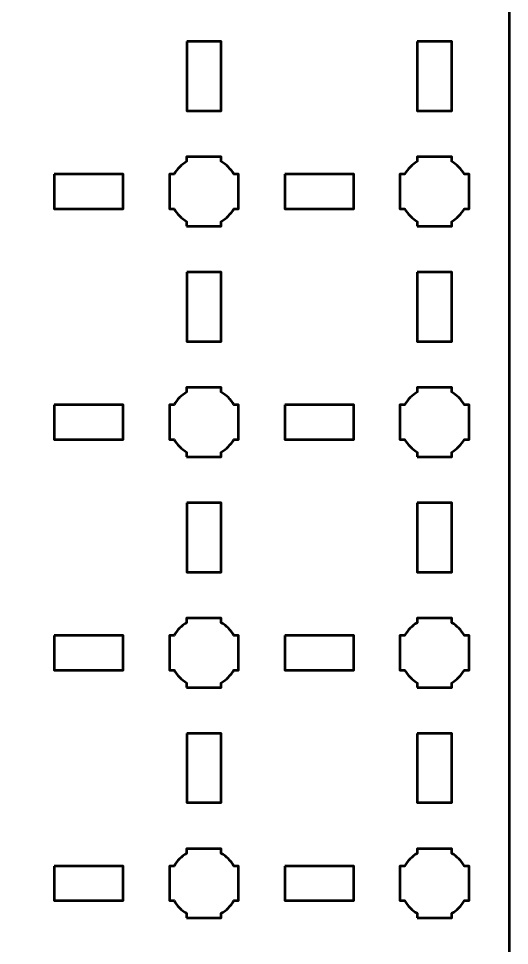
# Model space of a CAD drawing. Header units: centimetres. Extents: x -19.6 to 19.7, y -15.7 to 15.7.
# Drawn here: x 15.39 to 19.65, y -7.54 to 0.5 of the extents above; entities that cross this region are included whole.
import ezdxf

# ---------------------------------------------------------------- set-up
doc = ezdxf.new("R2010")
doc.units = ezdxf.units.CM
doc.header["$MEASUREMENT"] = 0
doc.layers.add('Layer 1', color=7, linetype='Continuous')

msp = doc.modelspace()

# ---------------------------------------------------------------- linework, layer by layer
at = {"layer": 'Layer 1', "lineweight": 53}
for points, knots in [([(-19.14991, 15.65004), (-19.14991, 15.65004), (19.15005, 15.65004), (19.15005, 15.65004), (19.15005, 15.65004), (19.42701, 15.65004), (19.65001, 15.42694), (19.65001, 15.14994), (19.65001, 15.14994), (19.65001, 15.14994), (19.65001, -15.14993), (19.65001, -15.14993), (19.65001, -15.14993), (19.65001, -15.42707), (19.42701, -15.65003), (19.15005, -15.65003), (19.15005, -15.65003), (19.15005, -15.65003), (-19.14991, -15.65003), (-19.14991, -15.65003), (-19.14991, -15.65003), (-19.42691, -15.65003), (-19.65, -15.42707), (-19.65, -15.14993), (-19.65, -15.14993), (-19.65, -15.14993), (-19.65, 15.14994), (-19.65, 15.14994), (-19.65, 15.14994), (-19.65, 15.42694), (-19.42691, 15.65004), (-19.14991, 15.65004)], [0, 0, 0, 0, 0.125, 0.125, 0.125, 0.125, 0.25, 0.25, 0.25, 0.25, 0.375, 0.375, 0.375, 0.375, 0.5, 0.5, 0.5, 0.5, 0.625, 0.625, 0.625, 0.625, 0.75, 0.75, 0.75, 0.75, 0.875, 0.875, 0.875, 0.875, 1, 1, 1, 1]), ([(16.85008, 0.29994), (16.85008, 0.29994), (17.15008, 0.29994), (17.15008, 0.29994), (17.15008, 0.29994), (17.15008, 0.29994), (17.15008, -0.30007), (17.15008, -0.30007), (17.15008, -0.30007), (17.15008, -0.30007), (16.85008, -0.30007), (16.85008, -0.30007), (16.85008, -0.30007), (16.85008, -0.30007), (16.85008, 0.29994), (16.85008, 0.29994)], [0, 0, 0, 0, 0.25, 0.25, 0.25, 0.25, 0.5, 0.5, 0.5, 0.5, 0.75, 0.75, 0.75, 0.75, 1, 1, 1, 1]), ([(18.85005, 0.29994), (18.85005, 0.29994), (19.15005, 0.29994), (19.15005, 0.29994), (19.15005, 0.29994), (19.15005, 0.29994), (19.15005, -0.30007), (19.15005, -0.30007), (19.15005, -0.30007), (19.15005, -0.30007), (18.85005, -0.30007), (18.85005, -0.30007), (18.85005, -0.30007), (18.85005, -0.30007), (18.85005, 0.29994), (18.85005, 0.29994)], [0, 0, 0, 0, 0.25, 0.25, 0.25, 0.25, 0.5, 0.5, 0.5, 0.5, 0.75, 0.75, 0.75, 0.75, 1, 1, 1, 1]), ([(16.84994, -1.29998), (16.84994, -1.29998), (16.84994, -1.25987), (16.84994, -1.25987), (16.84994, -1.25987), (16.80446, -1.23341), (16.76644, -1.19553), (16.74012, -1.15005), (16.74012, -1.15005), (16.74012, -1.15005), (16.70001, -1.15005), (16.70001, -1.15005), (16.70001, -1.15005), (16.70001, -1.15005), (16.70001, -0.99998), (16.70001, -0.99998), (16.70001, -0.99998), (16.70001, -0.99998), (16.70001, -0.85005), (16.70001, -0.85005), (16.70001, -0.85005), (16.70001, -0.85005), (16.74012, -0.85005), (16.74012, -0.85005), (16.74012, -0.85005), (16.76644, -0.80444), (16.80446, -0.76651), (16.84994, -0.74005), (16.84994, -0.74005), (16.84994, -0.74005), (16.84994, -0.69998), (16.84994, -0.69998), (16.84994, -0.69998), (16.84994, -0.69998), (17.00001, -0.69998), (17.00001, -0.69998), (17.00001, -0.69998), (17.00001, -0.69998), (17.14994, -0.69998), (17.14994, -0.69998), (17.14994, -0.69998), (17.14994, -0.69998), (17.14994, -0.74005), (17.14994, -0.74005), (17.14994, -0.74005), (17.19555, -0.76651), (17.23348, -0.80444), (17.25979, -0.85005), (17.25979, -0.85005), (17.25979, -0.85005), (17.30001, -0.85005), (17.30001, -0.85005), (17.30001, -0.85005), (17.30001, -0.85005), (17.30001, -0.99998), (17.30001, -0.99998), (17.30001, -0.99998), (17.30001, -0.99998), (17.30001, -1.15005), (17.30001, -1.15005), (17.30001, -1.15005), (17.30001, -1.15005), (17.25979, -1.15005), (17.25979, -1.15005), (17.25979, -1.15005), (17.23348, -1.19553), (17.19555, -1.23341), (17.14994, -1.25987), (17.14994, -1.25987), (17.14994, -1.25987), (17.14994, -1.29998), (17.14994, -1.29998), (17.14994, -1.29998), (17.14994, -1.29998), (17.00001, -1.29998), (17.00001, -1.29998), (17.00001, -1.29998), (17.00001, -1.29998), (16.84994, -1.29998), (16.84994, -1.29998)], [0, 0, 0, 0, 0.05, 0.05, 0.05, 0.05, 0.1, 0.1, 0.1, 0.1, 0.15, 0.15, 0.15, 0.15, 0.2, 0.2, 0.2, 0.2, 0.25, 0.25, 0.25, 0.25, 0.3, 0.3, 0.3, 0.3, 0.35, 0.35, 0.35, 0.35, 0.4, 0.4, 0.4, 0.4, 0.45, 0.45, 0.45, 0.45, 0.5, 0.5, 0.5, 0.5, 0.55, 0.55, 0.55, 0.55, 0.6, 0.6, 0.6, 0.6, 0.65, 0.65, 0.65, 0.65, 0.7, 0.7, 0.7, 0.7, 0.75, 0.75, 0.75, 0.75, 0.8, 0.8, 0.8, 0.8, 0.85, 0.85, 0.85, 0.85, 0.9, 0.9, 0.9, 0.9, 0.95, 0.95, 0.95, 0.95, 1, 1, 1, 1]), ([(18.84991, -1.29998), (18.84991, -1.29998), (18.84991, -1.25987), (18.84991, -1.25987), (18.84991, -1.25987), (18.80443, -1.23341), (18.76654, -1.19553), (18.74009, -1.15005), (18.74009, -1.15005), (18.74009, -1.15005), (18.69997, -1.15005), (18.69997, -1.15005), (18.69997, -1.15005), (18.69997, -1.15005), (18.69997, -0.99998), (18.69997, -0.99998), (18.69997, -0.99998), (18.69997, -0.99998), (18.69997, -0.85005), (18.69997, -0.85005), (18.69997, -0.85005), (18.69997, -0.85005), (18.74009, -0.85005), (18.74009, -0.85005), (18.74009, -0.85005), (18.76654, -0.80444), (18.80443, -0.76651), (18.84991, -0.74005), (18.84991, -0.74005), (18.84991, -0.74005), (18.84991, -0.69998), (18.84991, -0.69998), (18.84991, -0.69998), (18.84991, -0.69998), (18.99998, -0.69998), (18.99998, -0.69998), (18.99998, -0.69998), (18.99998, -0.69998), (19.14991, -0.69998), (19.14991, -0.69998), (19.14991, -0.69998), (19.14991, -0.69998), (19.14991, -0.74005), (19.14991, -0.74005), (19.14991, -0.74005), (19.19552, -0.76651), (19.23341, -0.80444), (19.25987, -0.85005), (19.25987, -0.85005), (19.25987, -0.85005), (19.29998, -0.85005), (19.29998, -0.85005), (19.29998, -0.85005), (19.29998, -0.85005), (19.29998, -0.99998), (19.29998, -0.99998), (19.29998, -0.99998), (19.29998, -0.99998), (19.29998, -1.15005), (19.29998, -1.15005), (19.29998, -1.15005), (19.29998, -1.15005), (19.25987, -1.15005), (19.25987, -1.15005), (19.25987, -1.15005), (19.23341, -1.19553), (19.19552, -1.23341), (19.14991, -1.25987), (19.14991, -1.25987), (19.14991, -1.25987), (19.14991, -1.29998), (19.14991, -1.29998), (19.14991, -1.29998), (19.14991, -1.29998), (18.99998, -1.29998), (18.99998, -1.29998), (18.99998, -1.29998), (18.99998, -1.29998), (18.84991, -1.29998), (18.84991, -1.29998)], [0, 0, 0, 0, 0.05, 0.05, 0.05, 0.05, 0.1, 0.1, 0.1, 0.1, 0.15, 0.15, 0.15, 0.15, 0.2, 0.2, 0.2, 0.2, 0.25, 0.25, 0.25, 0.25, 0.3, 0.3, 0.3, 0.3, 0.35, 0.35, 0.35, 0.35, 0.4, 0.4, 0.4, 0.4, 0.45, 0.45, 0.45, 0.45, 0.5, 0.5, 0.5, 0.5, 0.55, 0.55, 0.55, 0.55, 0.6, 0.6, 0.6, 0.6, 0.65, 0.65, 0.65, 0.65, 0.7, 0.7, 0.7, 0.7, 0.75, 0.75, 0.75, 0.75, 0.8, 0.8, 0.8, 0.8, 0.85, 0.85, 0.85, 0.85, 0.9, 0.9, 0.9, 0.9, 0.95, 0.95, 0.95, 0.95, 1, 1, 1, 1]), ([(15.69999, -0.85005), (15.69999, -0.85005), (16.29999, -0.85005), (16.29999, -0.85005), (16.29999, -0.85005), (16.29999, -0.85005), (16.29999, -1.15005), (16.29999, -1.15005), (16.29999, -1.15005), (16.29999, -1.15005), (15.69999, -1.15005), (15.69999, -1.15005), (15.69999, -1.15005), (15.69999, -1.15005), (15.69999, -0.85005), (15.69999, -0.85005)], [0, 0, 0, 0, 0.25, 0.25, 0.25, 0.25, 0.5, 0.5, 0.5, 0.5, 0.75, 0.75, 0.75, 0.75, 1, 1, 1, 1]), ([(17.70006, -0.85005), (17.70006, -0.85005), (18.30007, -0.85005), (18.30007, -0.85005), (18.30007, -0.85005), (18.30007, -0.85005), (18.30007, -1.15005), (18.30007, -1.15005), (18.30007, -1.15005), (18.30007, -1.15005), (17.70006, -1.15005), (17.70006, -1.15005), (17.70006, -1.15005), (17.70006, -1.15005), (17.70006, -0.85005), (17.70006, -0.85005)], [0, 0, 0, 0, 0.25, 0.25, 0.25, 0.25, 0.5, 0.5, 0.5, 0.5, 0.75, 0.75, 0.75, 0.75, 1, 1, 1, 1]), ([(16.85008, -1.7), (16.85008, -1.7), (17.15008, -1.7), (17.15008, -1.7), (17.15008, -1.7), (17.15008, -1.7), (17.15008, -2.3), (17.15008, -2.3), (17.15008, -2.3), (17.15008, -2.3), (16.85008, -2.3), (16.85008, -2.3), (16.85008, -2.3), (16.85008, -2.3), (16.85008, -1.7), (16.85008, -1.7)], [0, 0, 0, 0, 0.25, 0.25, 0.25, 0.25, 0.5, 0.5, 0.5, 0.5, 0.75, 0.75, 0.75, 0.75, 1, 1, 1, 1]), ([(18.85005, -1.7), (18.85005, -1.7), (19.15005, -1.7), (19.15005, -1.7), (19.15005, -1.7), (19.15005, -1.7), (19.15005, -2.3), (19.15005, -2.3), (19.15005, -2.3), (19.15005, -2.3), (18.85005, -2.3), (18.85005, -2.3), (18.85005, -2.3), (18.85005, -2.3), (18.85005, -1.7), (18.85005, -1.7)], [0, 0, 0, 0, 0.25, 0.25, 0.25, 0.25, 0.5, 0.5, 0.5, 0.5, 0.75, 0.75, 0.75, 0.75, 1, 1, 1, 1]), ([(16.84994, -3.29992), (16.84994, -3.29992), (16.84994, -3.2598), (16.84994, -3.2598), (16.84994, -3.2598), (16.80446, -3.23349), (16.76644, -3.19546), (16.74012, -3.14998), (16.74012, -3.14998), (16.74012, -3.14998), (16.70001, -3.14998), (16.70001, -3.14998), (16.70001, -3.14998), (16.70001, -3.14998), (16.70001, -2.99991), (16.70001, -2.99991), (16.70001, -2.99991), (16.70001, -2.99991), (16.70001, -2.84998), (16.70001, -2.84998), (16.70001, -2.84998), (16.70001, -2.84998), (16.74012, -2.84998), (16.74012, -2.84998), (16.74012, -2.84998), (16.76644, -2.80437), (16.80446, -2.76648), (16.84994, -2.74016), (16.84994, -2.74016), (16.84994, -2.74016), (16.84994, -2.69991), (16.84994, -2.69991), (16.84994, -2.69991), (16.84994, -2.69991), (17.00001, -2.69991), (17.00001, -2.69991), (17.00001, -2.69991), (17.00001, -2.69991), (17.14994, -2.69991), (17.14994, -2.69991), (17.14994, -2.69991), (17.14994, -2.69991), (17.14994, -2.74016), (17.14994, -2.74016), (17.14994, -2.74016), (17.19555, -2.76648), (17.23348, -2.80437), (17.25979, -2.84998), (17.25979, -2.84998), (17.25979, -2.84998), (17.30001, -2.84998), (17.30001, -2.84998), (17.30001, -2.84998), (17.30001, -2.84998), (17.30001, -2.99991), (17.30001, -2.99991), (17.30001, -2.99991), (17.30001, -2.99991), (17.30001, -3.14998), (17.30001, -3.14998), (17.30001, -3.14998), (17.30001, -3.14998), (17.25979, -3.14998), (17.25979, -3.14998), (17.25979, -3.14998), (17.23348, -3.19546), (17.19555, -3.23349), (17.14994, -3.2598), (17.14994, -3.2598), (17.14994, -3.2598), (17.14994, -3.29992), (17.14994, -3.29992), (17.14994, -3.29992), (17.14994, -3.29992), (17.00001, -3.29992), (17.00001, -3.29992), (17.00001, -3.29992), (17.00001, -3.29992), (16.84994, -3.29992), (16.84994, -3.29992)], [0, 0, 0, 0, 0.05, 0.05, 0.05, 0.05, 0.1, 0.1, 0.1, 0.1, 0.15, 0.15, 0.15, 0.15, 0.2, 0.2, 0.2, 0.2, 0.25, 0.25, 0.25, 0.25, 0.3, 0.3, 0.3, 0.3, 0.35, 0.35, 0.35, 0.35, 0.4, 0.4, 0.4, 0.4, 0.45, 0.45, 0.45, 0.45, 0.5, 0.5, 0.5, 0.5, 0.55, 0.55, 0.55, 0.55, 0.6, 0.6, 0.6, 0.6, 0.65, 0.65, 0.65, 0.65, 0.7, 0.7, 0.7, 0.7, 0.75, 0.75, 0.75, 0.75, 0.8, 0.8, 0.8, 0.8, 0.85, 0.85, 0.85, 0.85, 0.9, 0.9, 0.9, 0.9, 0.95, 0.95, 0.95, 0.95, 1, 1, 1, 1]), ([(18.84991, -3.29992), (18.84991, -3.29992), (18.84991, -3.2598), (18.84991, -3.2598), (18.84991, -3.2598), (18.80443, -3.23349), (18.76654, -3.19546), (18.74009, -3.14998), (18.74009, -3.14998), (18.74009, -3.14998), (18.69997, -3.14998), (18.69997, -3.14998), (18.69997, -3.14998), (18.69997, -3.14998), (18.69997, -2.99991), (18.69997, -2.99991), (18.69997, -2.99991), (18.69997, -2.99991), (18.69997, -2.84998), (18.69997, -2.84998), (18.69997, -2.84998), (18.69997, -2.84998), (18.74009, -2.84998), (18.74009, -2.84998), (18.74009, -2.84998), (18.76654, -2.80437), (18.80443, -2.76648), (18.84991, -2.74016), (18.84991, -2.74016), (18.84991, -2.74016), (18.84991, -2.69991), (18.84991, -2.69991), (18.84991, -2.69991), (18.84991, -2.69991), (18.99998, -2.69991), (18.99998, -2.69991), (18.99998, -2.69991), (18.99998, -2.69991), (19.14991, -2.69991), (19.14991, -2.69991), (19.14991, -2.69991), (19.14991, -2.69991), (19.14991, -2.74016), (19.14991, -2.74016), (19.14991, -2.74016), (19.19552, -2.76648), (19.23341, -2.80437), (19.25987, -2.84998), (19.25987, -2.84998), (19.25987, -2.84998), (19.29998, -2.84998), (19.29998, -2.84998), (19.29998, -2.84998), (19.29998, -2.84998), (19.29998, -2.99991), (19.29998, -2.99991), (19.29998, -2.99991), (19.29998, -2.99991), (19.29998, -3.14998), (19.29998, -3.14998), (19.29998, -3.14998), (19.29998, -3.14998), (19.25987, -3.14998), (19.25987, -3.14998), (19.25987, -3.14998), (19.23341, -3.19546), (19.19552, -3.23349), (19.14991, -3.2598), (19.14991, -3.2598), (19.14991, -3.2598), (19.14991, -3.29992), (19.14991, -3.29992), (19.14991, -3.29992), (19.14991, -3.29992), (18.99998, -3.29992), (18.99998, -3.29992), (18.99998, -3.29992), (18.99998, -3.29992), (18.84991, -3.29992), (18.84991, -3.29992)], [0, 0, 0, 0, 0.05, 0.05, 0.05, 0.05, 0.1, 0.1, 0.1, 0.1, 0.15, 0.15, 0.15, 0.15, 0.2, 0.2, 0.2, 0.2, 0.25, 0.25, 0.25, 0.25, 0.3, 0.3, 0.3, 0.3, 0.35, 0.35, 0.35, 0.35, 0.4, 0.4, 0.4, 0.4, 0.45, 0.45, 0.45, 0.45, 0.5, 0.5, 0.5, 0.5, 0.55, 0.55, 0.55, 0.55, 0.6, 0.6, 0.6, 0.6, 0.65, 0.65, 0.65, 0.65, 0.7, 0.7, 0.7, 0.7, 0.75, 0.75, 0.75, 0.75, 0.8, 0.8, 0.8, 0.8, 0.85, 0.85, 0.85, 0.85, 0.9, 0.9, 0.9, 0.9, 0.95, 0.95, 0.95, 0.95, 1, 1, 1, 1]), ([(15.69999, -2.84998), (15.69999, -2.84998), (16.29999, -2.84998), (16.29999, -2.84998), (16.29999, -2.84998), (16.29999, -2.84998), (16.29999, -3.14998), (16.29999, -3.14998), (16.29999, -3.14998), (16.29999, -3.14998), (15.69999, -3.14998), (15.69999, -3.14998), (15.69999, -3.14998), (15.69999, -3.14998), (15.69999, -2.84998), (15.69999, -2.84998)], [0, 0, 0, 0, 0.25, 0.25, 0.25, 0.25, 0.5, 0.5, 0.5, 0.5, 0.75, 0.75, 0.75, 0.75, 1, 1, 1, 1]), ([(17.70006, -2.84998), (17.70006, -2.84998), (18.30007, -2.84998), (18.30007, -2.84998), (18.30007, -2.84998), (18.30007, -2.84998), (18.30007, -3.14998), (18.30007, -3.14998), (18.30007, -3.14998), (18.30007, -3.14998), (17.70006, -3.14998), (17.70006, -3.14998), (17.70006, -3.14998), (17.70006, -3.14998), (17.70006, -2.84998), (17.70006, -2.84998)], [0, 0, 0, 0, 0.25, 0.25, 0.25, 0.25, 0.5, 0.5, 0.5, 0.5, 0.75, 0.75, 0.75, 0.75, 1, 1, 1, 1]), ([(16.85008, -3.69997), (16.85008, -3.69997), (17.15008, -3.69997), (17.15008, -3.69997), (17.15008, -3.69997), (17.15008, -3.69997), (17.15008, -4.29997), (17.15008, -4.29997), (17.15008, -4.29997), (17.15008, -4.29997), (16.85008, -4.29997), (16.85008, -4.29997), (16.85008, -4.29997), (16.85008, -4.29997), (16.85008, -3.69997), (16.85008, -3.69997)], [0, 0, 0, 0, 0.25, 0.25, 0.25, 0.25, 0.5, 0.5, 0.5, 0.5, 0.75, 0.75, 0.75, 0.75, 1, 1, 1, 1]), ([(18.85005, -3.69997), (18.85005, -3.69997), (19.15005, -3.69997), (19.15005, -3.69997), (19.15005, -3.69997), (19.15005, -3.69997), (19.15005, -4.29997), (19.15005, -4.29997), (19.15005, -4.29997), (19.15005, -4.29997), (18.85005, -4.29997), (18.85005, -4.29997), (18.85005, -4.29997), (18.85005, -4.29997), (18.85005, -3.69997), (18.85005, -3.69997)], [0, 0, 0, 0, 0.25, 0.25, 0.25, 0.25, 0.5, 0.5, 0.5, 0.5, 0.75, 0.75, 0.75, 0.75, 1, 1, 1, 1]), ([(16.84994, -5.29999), (16.84994, -5.29999), (16.84994, -5.25977), (16.84994, -5.25977), (16.84994, -5.25977), (16.80446, -5.23345), (16.76644, -5.19553), (16.74012, -5.14992), (16.74012, -5.14992), (16.74012, -5.14992), (16.70001, -5.14992), (16.70001, -5.14992), (16.70001, -5.14992), (16.70001, -5.14992), (16.70001, -4.99999), (16.70001, -4.99999), (16.70001, -4.99999), (16.70001, -4.99999), (16.70001, -4.84991), (16.70001, -4.84991), (16.70001, -4.84991), (16.70001, -4.84991), (16.74012, -4.84991), (16.74012, -4.84991), (16.74012, -4.84991), (16.76644, -4.80444), (16.80446, -4.76641), (16.84994, -4.7401), (16.84994, -4.7401), (16.84994, -4.7401), (16.84994, -4.69998), (16.84994, -4.69998), (16.84994, -4.69998), (16.84994, -4.69998), (17.00001, -4.69998), (17.00001, -4.69998), (17.00001, -4.69998), (17.00001, -4.69998), (17.14994, -4.69998), (17.14994, -4.69998), (17.14994, -4.69998), (17.14994, -4.69998), (17.14994, -4.7401), (17.14994, -4.7401), (17.14994, -4.7401), (17.19555, -4.76641), (17.23348, -4.80444), (17.25979, -4.84991), (17.25979, -4.84991), (17.25979, -4.84991), (17.30001, -4.84991), (17.30001, -4.84991), (17.30001, -4.84991), (17.30001, -4.84991), (17.30001, -4.99999), (17.30001, -4.99999), (17.30001, -4.99999), (17.30001, -4.99999), (17.30001, -5.14992), (17.30001, -5.14992), (17.30001, -5.14992), (17.30001, -5.14992), (17.25979, -5.14992), (17.25979, -5.14992), (17.25979, -5.14992), (17.23348, -5.19553), (17.19555, -5.23345), (17.14994, -5.25977), (17.14994, -5.25977), (17.14994, -5.25977), (17.14994, -5.29999), (17.14994, -5.29999), (17.14994, -5.29999), (17.14994, -5.29999), (17.00001, -5.29999), (17.00001, -5.29999), (17.00001, -5.29999), (17.00001, -5.29999), (16.84994, -5.29999), (16.84994, -5.29999)], [0, 0, 0, 0, 0.05, 0.05, 0.05, 0.05, 0.1, 0.1, 0.1, 0.1, 0.15, 0.15, 0.15, 0.15, 0.2, 0.2, 0.2, 0.2, 0.25, 0.25, 0.25, 0.25, 0.3, 0.3, 0.3, 0.3, 0.35, 0.35, 0.35, 0.35, 0.4, 0.4, 0.4, 0.4, 0.45, 0.45, 0.45, 0.45, 0.5, 0.5, 0.5, 0.5, 0.55, 0.55, 0.55, 0.55, 0.6, 0.6, 0.6, 0.6, 0.65, 0.65, 0.65, 0.65, 0.7, 0.7, 0.7, 0.7, 0.75, 0.75, 0.75, 0.75, 0.8, 0.8, 0.8, 0.8, 0.85, 0.85, 0.85, 0.85, 0.9, 0.9, 0.9, 0.9, 0.95, 0.95, 0.95, 0.95, 1, 1, 1, 1]), ([(18.84991, -5.29999), (18.84991, -5.29999), (18.84991, -5.25977), (18.84991, -5.25977), (18.84991, -5.25977), (18.80443, -5.23345), (18.76654, -5.19553), (18.74009, -5.14992), (18.74009, -5.14992), (18.74009, -5.14992), (18.69997, -5.14992), (18.69997, -5.14992), (18.69997, -5.14992), (18.69997, -5.14992), (18.69997, -4.99999), (18.69997, -4.99999), (18.69997, -4.99999), (18.69997, -4.99999), (18.69997, -4.84991), (18.69997, -4.84991), (18.69997, -4.84991), (18.69997, -4.84991), (18.74009, -4.84991), (18.74009, -4.84991), (18.74009, -4.84991), (18.76654, -4.80444), (18.80443, -4.76641), (18.84991, -4.7401), (18.84991, -4.7401), (18.84991, -4.7401), (18.84991, -4.69998), (18.84991, -4.69998), (18.84991, -4.69998), (18.84991, -4.69998), (18.99998, -4.69998), (18.99998, -4.69998), (18.99998, -4.69998), (18.99998, -4.69998), (19.14991, -4.69998), (19.14991, -4.69998), (19.14991, -4.69998), (19.14991, -4.69998), (19.14991, -4.7401), (19.14991, -4.7401), (19.14991, -4.7401), (19.19552, -4.76641), (19.23341, -4.80444), (19.25987, -4.84991), (19.25987, -4.84991), (19.25987, -4.84991), (19.29998, -4.84991), (19.29998, -4.84991), (19.29998, -4.84991), (19.29998, -4.84991), (19.29998, -4.99999), (19.29998, -4.99999), (19.29998, -4.99999), (19.29998, -4.99999), (19.29998, -5.14992), (19.29998, -5.14992), (19.29998, -5.14992), (19.29998, -5.14992), (19.25987, -5.14992), (19.25987, -5.14992), (19.25987, -5.14992), (19.23341, -5.19553), (19.19552, -5.23345), (19.14991, -5.25977), (19.14991, -5.25977), (19.14991, -5.25977), (19.14991, -5.29999), (19.14991, -5.29999), (19.14991, -5.29999), (19.14991, -5.29999), (18.99998, -5.29999), (18.99998, -5.29999), (18.99998, -5.29999), (18.99998, -5.29999), (18.84991, -5.29999), (18.84991, -5.29999)], [0, 0, 0, 0, 0.05, 0.05, 0.05, 0.05, 0.1, 0.1, 0.1, 0.1, 0.15, 0.15, 0.15, 0.15, 0.2, 0.2, 0.2, 0.2, 0.25, 0.25, 0.25, 0.25, 0.3, 0.3, 0.3, 0.3, 0.35, 0.35, 0.35, 0.35, 0.4, 0.4, 0.4, 0.4, 0.45, 0.45, 0.45, 0.45, 0.5, 0.5, 0.5, 0.5, 0.55, 0.55, 0.55, 0.55, 0.6, 0.6, 0.6, 0.6, 0.65, 0.65, 0.65, 0.65, 0.7, 0.7, 0.7, 0.7, 0.75, 0.75, 0.75, 0.75, 0.8, 0.8, 0.8, 0.8, 0.85, 0.85, 0.85, 0.85, 0.9, 0.9, 0.9, 0.9, 0.95, 0.95, 0.95, 0.95, 1, 1, 1, 1]), ([(15.69999, -4.85006), (15.69999, -4.85006), (16.29999, -4.85006), (16.29999, -4.85006), (16.29999, -4.85006), (16.29999, -4.85006), (16.29999, -5.15006), (16.29999, -5.15006), (16.29999, -5.15006), (16.29999, -5.15006), (15.69999, -5.15006), (15.69999, -5.15006), (15.69999, -5.15006), (15.69999, -5.15006), (15.69999, -4.85006), (15.69999, -4.85006)], [0, 0, 0, 0, 0.25, 0.25, 0.25, 0.25, 0.5, 0.5, 0.5, 0.5, 0.75, 0.75, 0.75, 0.75, 1, 1, 1, 1]), ([(17.70006, -4.85006), (17.70006, -4.85006), (18.30007, -4.85006), (18.30007, -4.85006), (18.30007, -4.85006), (18.30007, -4.85006), (18.30007, -5.15006), (18.30007, -5.15006), (18.30007, -5.15006), (18.30007, -5.15006), (17.70006, -5.15006), (17.70006, -5.15006), (17.70006, -5.15006), (17.70006, -5.15006), (17.70006, -4.85006), (17.70006, -4.85006)], [0, 0, 0, 0, 0.25, 0.25, 0.25, 0.25, 0.5, 0.5, 0.5, 0.5, 0.75, 0.75, 0.75, 0.75, 1, 1, 1, 1]), ([(16.85008, -5.70004), (16.85008, -5.70004), (17.15008, -5.70004), (17.15008, -5.70004), (17.15008, -5.70004), (17.15008, -5.70004), (17.15008, -6.30004), (17.15008, -6.30004), (17.15008, -6.30004), (17.15008, -6.30004), (16.85008, -6.30004), (16.85008, -6.30004), (16.85008, -6.30004), (16.85008, -6.30004), (16.85008, -5.70004), (16.85008, -5.70004)], [0, 0, 0, 0, 0.25, 0.25, 0.25, 0.25, 0.5, 0.5, 0.5, 0.5, 0.75, 0.75, 0.75, 0.75, 1, 1, 1, 1]), ([(18.85005, -5.70004), (18.85005, -5.70004), (19.15005, -5.70004), (19.15005, -5.70004), (19.15005, -5.70004), (19.15005, -5.70004), (19.15005, -6.30004), (19.15005, -6.30004), (19.15005, -6.30004), (19.15005, -6.30004), (18.85005, -6.30004), (18.85005, -6.30004), (18.85005, -6.30004), (18.85005, -6.30004), (18.85005, -5.70004), (18.85005, -5.70004)], [0, 0, 0, 0, 0.25, 0.25, 0.25, 0.25, 0.5, 0.5, 0.5, 0.5, 0.75, 0.75, 0.75, 0.75, 1, 1, 1, 1]), ([(16.84994, -7.29996), (16.84994, -7.29996), (16.84994, -7.25985), (16.84994, -7.25985), (16.84994, -7.25985), (16.80446, -7.23353), (16.76644, -7.1955), (16.74012, -7.15003), (16.74012, -7.15003), (16.74012, -7.15003), (16.70001, -7.15003), (16.70001, -7.15003), (16.70001, -7.15003), (16.70001, -7.15003), (16.70001, -6.99995), (16.70001, -6.99995), (16.70001, -6.99995), (16.70001, -6.99995), (16.70001, -6.85002), (16.70001, -6.85002), (16.70001, -6.85002), (16.70001, -6.85002), (16.74012, -6.85002), (16.74012, -6.85002), (16.74012, -6.85002), (16.76644, -6.80441), (16.80446, -6.76652), (16.84994, -6.74006), (16.84994, -6.74006), (16.84994, -6.74006), (16.84994, -6.69995), (16.84994, -6.69995), (16.84994, -6.69995), (16.84994, -6.69995), (17.00001, -6.69995), (17.00001, -6.69995), (17.00001, -6.69995), (17.00001, -6.69995), (17.14994, -6.69995), (17.14994, -6.69995), (17.14994, -6.69995), (17.14994, -6.69995), (17.14994, -6.74006), (17.14994, -6.74006), (17.14994, -6.74006), (17.19555, -6.76652), (17.23348, -6.80441), (17.25979, -6.85002), (17.25979, -6.85002), (17.25979, -6.85002), (17.30001, -6.85002), (17.30001, -6.85002), (17.30001, -6.85002), (17.30001, -6.85002), (17.30001, -6.99995), (17.30001, -6.99995), (17.30001, -6.99995), (17.30001, -6.99995), (17.30001, -7.15003), (17.30001, -7.15003), (17.30001, -7.15003), (17.30001, -7.15003), (17.25979, -7.15003), (17.25979, -7.15003), (17.25979, -7.15003), (17.23348, -7.1955), (17.19555, -7.23353), (17.14994, -7.25985), (17.14994, -7.25985), (17.14994, -7.25985), (17.14994, -7.29996), (17.14994, -7.29996), (17.14994, -7.29996), (17.14994, -7.29996), (17.00001, -7.29996), (17.00001, -7.29996), (17.00001, -7.29996), (17.00001, -7.29996), (16.84994, -7.29996), (16.84994, -7.29996)], [0, 0, 0, 0, 0.05, 0.05, 0.05, 0.05, 0.1, 0.1, 0.1, 0.1, 0.15, 0.15, 0.15, 0.15, 0.2, 0.2, 0.2, 0.2, 0.25, 0.25, 0.25, 0.25, 0.3, 0.3, 0.3, 0.3, 0.35, 0.35, 0.35, 0.35, 0.4, 0.4, 0.4, 0.4, 0.45, 0.45, 0.45, 0.45, 0.5, 0.5, 0.5, 0.5, 0.55, 0.55, 0.55, 0.55, 0.6, 0.6, 0.6, 0.6, 0.65, 0.65, 0.65, 0.65, 0.7, 0.7, 0.7, 0.7, 0.75, 0.75, 0.75, 0.75, 0.8, 0.8, 0.8, 0.8, 0.85, 0.85, 0.85, 0.85, 0.9, 0.9, 0.9, 0.9, 0.95, 0.95, 0.95, 0.95, 1, 1, 1, 1]), ([(18.84991, -7.29996), (18.84991, -7.29996), (18.84991, -7.25985), (18.84991, -7.25985), (18.84991, -7.25985), (18.80443, -7.23353), (18.76654, -7.1955), (18.74009, -7.15003), (18.74009, -7.15003), (18.74009, -7.15003), (18.69997, -7.15003), (18.69997, -7.15003), (18.69997, -7.15003), (18.69997, -7.15003), (18.69997, -6.99995), (18.69997, -6.99995), (18.69997, -6.99995), (18.69997, -6.99995), (18.69997, -6.85002), (18.69997, -6.85002), (18.69997, -6.85002), (18.69997, -6.85002), (18.74009, -6.85002), (18.74009, -6.85002), (18.74009, -6.85002), (18.76654, -6.80441), (18.80443, -6.76652), (18.84991, -6.74006), (18.84991, -6.74006), (18.84991, -6.74006), (18.84991, -6.69995), (18.84991, -6.69995), (18.84991, -6.69995), (18.84991, -6.69995), (18.99998, -6.69995), (18.99998, -6.69995), (18.99998, -6.69995), (18.99998, -6.69995), (19.14991, -6.69995), (19.14991, -6.69995), (19.14991, -6.69995), (19.14991, -6.69995), (19.14991, -6.74006), (19.14991, -6.74006), (19.14991, -6.74006), (19.19552, -6.76652), (19.23341, -6.80441), (19.25987, -6.85002), (19.25987, -6.85002), (19.25987, -6.85002), (19.29998, -6.85002), (19.29998, -6.85002), (19.29998, -6.85002), (19.29998, -6.85002), (19.29998, -6.99995), (19.29998, -6.99995), (19.29998, -6.99995), (19.29998, -6.99995), (19.29998, -7.15003), (19.29998, -7.15003), (19.29998, -7.15003), (19.29998, -7.15003), (19.25987, -7.15003), (19.25987, -7.15003), (19.25987, -7.15003), (19.23341, -7.1955), (19.19552, -7.23353), (19.14991, -7.25985), (19.14991, -7.25985), (19.14991, -7.25985), (19.14991, -7.29996), (19.14991, -7.29996), (19.14991, -7.29996), (19.14991, -7.29996), (18.99998, -7.29996), (18.99998, -7.29996), (18.99998, -7.29996), (18.99998, -7.29996), (18.84991, -7.29996), (18.84991, -7.29996)], [0, 0, 0, 0, 0.05, 0.05, 0.05, 0.05, 0.1, 0.1, 0.1, 0.1, 0.15, 0.15, 0.15, 0.15, 0.2, 0.2, 0.2, 0.2, 0.25, 0.25, 0.25, 0.25, 0.3, 0.3, 0.3, 0.3, 0.35, 0.35, 0.35, 0.35, 0.4, 0.4, 0.4, 0.4, 0.45, 0.45, 0.45, 0.45, 0.5, 0.5, 0.5, 0.5, 0.55, 0.55, 0.55, 0.55, 0.6, 0.6, 0.6, 0.6, 0.65, 0.65, 0.65, 0.65, 0.7, 0.7, 0.7, 0.7, 0.75, 0.75, 0.75, 0.75, 0.8, 0.8, 0.8, 0.8, 0.85, 0.85, 0.85, 0.85, 0.9, 0.9, 0.9, 0.9, 0.95, 0.95, 0.95, 0.95, 1, 1, 1, 1]), ([(15.69999, -6.85002), (15.69999, -6.85002), (16.29999, -6.85002), (16.29999, -6.85002), (16.29999, -6.85002), (16.29999, -6.85002), (16.29999, -7.15003), (16.29999, -7.15003), (16.29999, -7.15003), (16.29999, -7.15003), (15.69999, -7.15003), (15.69999, -7.15003), (15.69999, -7.15003), (15.69999, -7.15003), (15.69999, -6.85002), (15.69999, -6.85002)], [0, 0, 0, 0, 0.25, 0.25, 0.25, 0.25, 0.5, 0.5, 0.5, 0.5, 0.75, 0.75, 0.75, 0.75, 1, 1, 1, 1]), ([(17.70006, -6.85002), (17.70006, -6.85002), (18.30007, -6.85002), (18.30007, -6.85002), (18.30007, -6.85002), (18.30007, -6.85002), (18.30007, -7.15003), (18.30007, -7.15003), (18.30007, -7.15003), (18.30007, -7.15003), (17.70006, -7.15003), (17.70006, -7.15003), (17.70006, -7.15003), (17.70006, -7.15003), (17.70006, -6.85002), (17.70006, -6.85002)], [0, 0, 0, 0, 0.25, 0.25, 0.25, 0.25, 0.5, 0.5, 0.5, 0.5, 0.75, 0.75, 0.75, 0.75, 1, 1, 1, 1])]:
    msp.add_open_spline(points, degree=3, knots=knots, dxfattribs=at)

doc.saveas('drawing.dxf')
